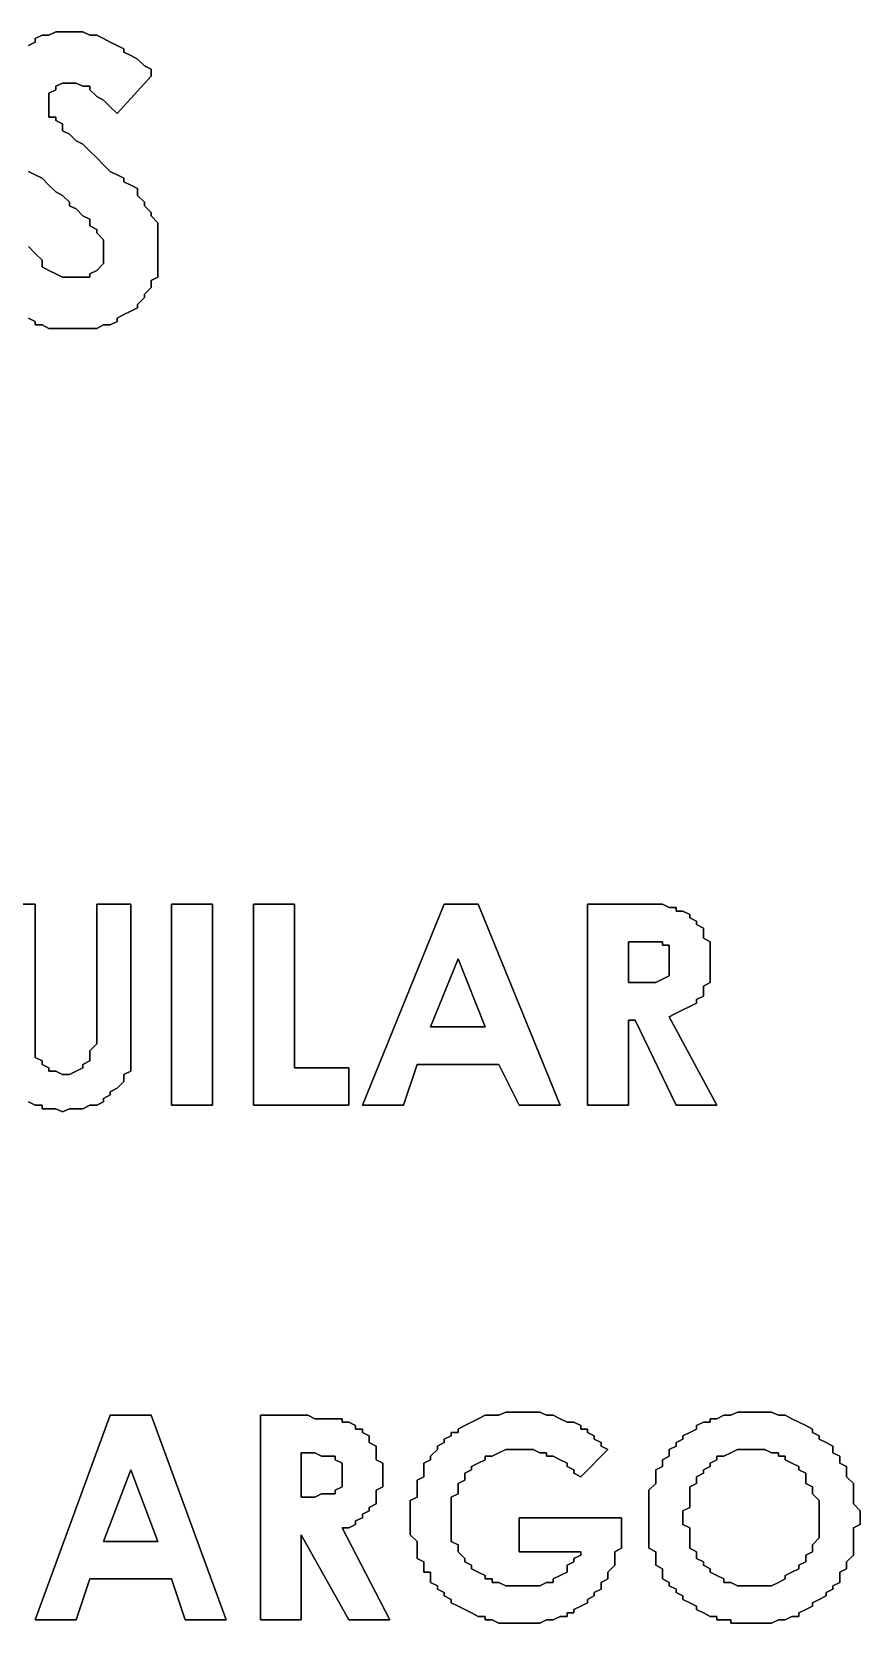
# Model space of a CAD drawing. Header units: metres. Extents: x 2.9 to 42.8, y 1.7 to 28.7.
# Drawn here: x 40.427 to 40.855, y 5.228 to 6.052 of the extents above; entities that cross this region are included whole.
import ezdxf

# ---------------------------------------------------------------- set-up
doc = ezdxf.new("R2010")
doc.units = ezdxf.units.M
doc.layers.add('NEGRO', color=7, linetype='Continuous')

msp = doc.modelspace()

# ---------------------------------------------------------------- linework, layer by layer
at = {"layer": 'NEGRO', "lineweight": -3}
for points in [[(40.4283, 6.0466), (40.4248, 6.0448), (40.4283, 6.0466)], [(40.4319, 6.0501), (40.4283, 6.0484), (40.4319, 6.0501)], [(40.4283, 6.0484), (40.4283, 6.0466), (40.4283, 6.0484)], [(40.4354, 6.0501), (40.4319, 6.0501), (40.4354, 6.0501)], [(40.4389, 6.0519), (40.4354, 6.0501), (40.4389, 6.0519)], [(40.4424, 6.0519), (40.4389, 6.0519), (40.4424, 6.0519)], [(40.446, 6.0519), (40.4424, 6.0519), (40.446, 6.0519)], [(40.4495, 6.0519), (40.446, 6.0519), (40.4495, 6.0519)], [(40.453, 6.0519), (40.4495, 6.0519), (40.453, 6.0519)], [(40.4566, 6.0501), (40.453, 6.0519), (40.4566, 6.0501)], [(40.4601, 6.0501), (40.4566, 6.0501), (40.4601, 6.0501)], [(40.4636, 6.0484), (40.4601, 6.0501), (40.4636, 6.0484)], [(40.4671, 6.0466), (40.4636, 6.0484), (40.4671, 6.0466)], [(40.4707, 6.0448), (40.4671, 6.0466), (40.4707, 6.0448)], [(40.4742, 6.0431), (40.4707, 6.0448), (40.4742, 6.0431)], [(40.4742, 6.0413), (40.4742, 6.0431), (40.4742, 6.0413)], [(40.4777, 6.0396), (40.4742, 6.0413), (40.4777, 6.0396)], [(40.4812, 6.0378), (40.4777, 6.0396), (40.4812, 6.0378)], [(40.4848, 6.0343), (40.4812, 6.0378), (40.4848, 6.0343)], [(40.4883, 6.0325), (40.4848, 6.0343), (40.4883, 6.0325)], [(40.4883, 6.029), (40.4883, 6.0325), (40.4883, 6.029)], [(40.4354, 6.0202), (40.4389, 6.0219), (40.4354, 6.0202)], [(40.4389, 6.0237), (40.4424, 6.0254), (40.4389, 6.0237)], [(40.4389, 6.0219), (40.4389, 6.0237), (40.4389, 6.0219)], [(40.4424, 6.0254), (40.446, 6.0254), (40.4424, 6.0254)], [(40.446, 6.0254), (40.4495, 6.0254), (40.446, 6.0254)], [(40.4495, 6.0254), (40.453, 6.0237), (40.4495, 6.0254)], [(40.453, 6.0237), (40.4566, 6.0237), (40.453, 6.0237)], [(40.4566, 6.0237), (40.4566, 6.0219), (40.4566, 6.0237)], [(40.4566, 6.0219), (40.4601, 6.0184), (40.4566, 6.0219)], [(40.4707, 6.0096), (40.4883, 6.029), (40.4707, 6.0096)], [(40.4354, 6.0166), (40.4354, 6.0202), (40.4354, 6.0166)], [(40.4354, 6.0149), (40.4354, 6.0166), (40.4354, 6.0149)], [(40.4354, 6.0131), (40.4354, 6.0149), (40.4354, 6.0131)], [(40.4354, 6.0096), (40.4354, 6.0131), (40.4354, 6.0096)], [(40.4601, 6.0184), (40.4636, 6.0166), (40.4601, 6.0184)], [(40.4636, 6.0166), (40.4671, 6.0131), (40.4636, 6.0166)], [(40.4671, 6.0131), (40.4707, 6.0096), (40.4671, 6.0131)], [(40.4354, 6.0078), (40.4354, 6.0096), (40.4354, 6.0078)], [(40.4389, 6.0078), (40.4354, 6.0078), (40.4389, 6.0078)], [(40.4389, 6.006), (40.4389, 6.0078), (40.4389, 6.006)], [(40.4424, 6.0043), (40.4389, 6.006), (40.4424, 6.0043)], [(40.4424, 6.0007), (40.4424, 6.0043), (40.4424, 6.0007)], [(40.446, 5.999), (40.4424, 6.0007), (40.446, 5.999)], [(40.4495, 5.9955), (40.446, 5.999), (40.4495, 5.9955)], [(40.453, 5.9937), (40.4495, 5.9955), (40.453, 5.9937)], [(40.4566, 5.9902), (40.453, 5.9937), (40.4566, 5.9902)], [(40.4601, 5.9866), (40.4566, 5.9902), (40.4601, 5.9866)], [(40.4636, 5.9831), (40.4601, 5.9866), (40.4636, 5.9831)], [(40.4671, 5.9796), (40.4636, 5.9831), (40.4671, 5.9796)], [(40.4248, 5.9796), (40.4283, 5.9778), (40.4248, 5.9796)], [(40.4283, 5.9778), (40.4319, 5.9761), (40.4283, 5.9778)], [(40.4319, 5.9761), (40.4354, 5.9725), (40.4319, 5.9761)], [(40.4354, 5.9725), (40.4389, 5.969), (40.4354, 5.9725)], [(40.4707, 5.9778), (40.4671, 5.9796), (40.4707, 5.9778)], [(40.4742, 5.9761), (40.4707, 5.9778), (40.4742, 5.9761)], [(40.4742, 5.9743), (40.4742, 5.9761), (40.4742, 5.9743)], [(40.4777, 5.9725), (40.4742, 5.9743), (40.4777, 5.9725)], [(40.4812, 5.9708), (40.4777, 5.9725), (40.4812, 5.9708)], [(40.4389, 5.969), (40.4424, 5.9672), (40.4389, 5.969)], [(40.4424, 5.9672), (40.446, 5.9637), (40.4424, 5.9672)], [(40.446, 5.9637), (40.446, 5.9619), (40.446, 5.9637)], [(40.4812, 5.9672), (40.4812, 5.9708), (40.4812, 5.9672)], [(40.4848, 5.9637), (40.4812, 5.9672), (40.4848, 5.9637)], [(40.4848, 5.9619), (40.4848, 5.9637), (40.4848, 5.9619)], [(40.446, 5.9619), (40.4495, 5.9602), (40.446, 5.9619)], [(40.4495, 5.9602), (40.453, 5.9567), (40.4495, 5.9602)], [(40.453, 5.9567), (40.4566, 5.9549), (40.453, 5.9567)], [(40.4883, 5.9584), (40.4848, 5.9619), (40.4883, 5.9584)], [(40.4883, 5.9567), (40.4883, 5.9584), (40.4883, 5.9567)], [(40.4918, 5.9531), (40.4883, 5.9567), (40.4918, 5.9531)], [(40.4566, 5.9549), (40.4566, 5.9514), (40.4566, 5.9549)], [(40.4566, 5.9514), (40.4601, 5.9496), (40.4566, 5.9514)], [(40.4601, 5.9496), (40.4601, 5.9478), (40.4601, 5.9496)], [(40.4601, 5.9478), (40.4636, 5.9443), (40.4601, 5.9478)], [(40.4918, 5.9496), (40.4918, 5.9531), (40.4918, 5.9496)], [(40.4918, 5.9461), (40.4918, 5.9496), (40.4918, 5.9461)], [(40.4283, 5.9372), (40.4248, 5.9408), (40.4283, 5.9372)], [(40.4636, 5.9443), (40.4636, 5.9408), (40.4636, 5.9443)], [(40.4636, 5.9408), (40.4636, 5.939), (40.4636, 5.9408)], [(40.4636, 5.939), (40.4636, 5.9372), (40.4636, 5.939)], [(40.4918, 5.9425), (40.4918, 5.9461), (40.4918, 5.9425)], [(40.4918, 5.939), (40.4918, 5.9425), (40.4918, 5.939)], [(40.4918, 5.9355), (40.4918, 5.939), (40.4918, 5.9355)], [(40.4319, 5.9337), (40.4283, 5.9372), (40.4319, 5.9337)], [(40.4319, 5.9302), (40.4319, 5.9337), (40.4319, 5.9302)], [(40.4636, 5.932), (40.4601, 5.9284), (40.4636, 5.932)], [(40.4636, 5.9372), (40.4636, 5.9337), (40.4636, 5.9372)], [(40.4636, 5.9337), (40.4636, 5.932), (40.4636, 5.9337)], [(40.4918, 5.932), (40.4918, 5.9355), (40.4918, 5.932)], [(40.4918, 5.9284), (40.4918, 5.932), (40.4918, 5.9284)], [(40.4354, 5.9284), (40.4319, 5.9302), (40.4354, 5.9284)], [(40.4389, 5.9267), (40.4354, 5.9284), (40.4389, 5.9267)], [(40.4424, 5.9249), (40.4389, 5.9267), (40.4424, 5.9249)], [(40.446, 5.9249), (40.4424, 5.9249), (40.446, 5.9249)], [(40.4495, 5.9249), (40.446, 5.9249), (40.4495, 5.9249)], [(40.453, 5.9249), (40.4495, 5.9249), (40.453, 5.9249)], [(40.4566, 5.9249), (40.453, 5.9249), (40.4566, 5.9249)], [(40.4601, 5.9284), (40.4566, 5.9267), (40.4601, 5.9284)], [(40.4566, 5.9267), (40.4566, 5.9249), (40.4566, 5.9267)], [(40.4883, 5.9231), (40.4918, 5.9249), (40.4883, 5.9231)], [(40.4883, 5.9196), (40.4883, 5.9231), (40.4883, 5.9196)], [(40.4918, 5.9249), (40.4918, 5.9284), (40.4918, 5.9249)], [(40.4812, 5.9108), (40.4848, 5.9143), (40.4812, 5.9108)], [(40.4848, 5.9161), (40.4883, 5.9196), (40.4848, 5.9161)], [(40.4848, 5.9143), (40.4848, 5.9161), (40.4848, 5.9143)], [(40.4742, 5.9055), (40.4777, 5.9073), (40.4742, 5.9055)], [(40.4777, 5.9073), (40.4812, 5.909), (40.4777, 5.9073)], [(40.4812, 5.909), (40.4812, 5.9108), (40.4812, 5.909)], [(40.4248, 5.9037), (40.4283, 5.902), (40.4248, 5.9037)], [(40.4283, 5.902), (40.4283, 5.9002), (40.4283, 5.902)], [(40.4283, 5.9002), (40.4319, 5.9002), (40.4283, 5.9002)], [(40.4319, 5.9002), (40.4354, 5.8984), (40.4319, 5.9002)], [(40.4354, 5.8984), (40.4389, 5.8984), (40.4354, 5.8984)], [(40.4389, 5.8984), (40.4424, 5.8984), (40.4389, 5.8984)], [(40.4424, 5.8984), (40.446, 5.8984), (40.4424, 5.8984)], [(40.446, 5.8984), (40.4495, 5.8984), (40.446, 5.8984)], [(40.4495, 5.8984), (40.453, 5.8984), (40.4495, 5.8984)], [(40.453, 5.8984), (40.4566, 5.8984), (40.453, 5.8984)], [(40.4566, 5.8984), (40.4601, 5.8984), (40.4566, 5.8984)], [(40.4601, 5.8984), (40.4636, 5.9002), (40.4601, 5.8984)], [(40.4636, 5.9002), (40.4671, 5.9002), (40.4636, 5.9002)], [(40.4671, 5.9002), (40.4707, 5.902), (40.4671, 5.9002)], [(40.4707, 5.9037), (40.4742, 5.9055), (40.4707, 5.9037)], [(40.4707, 5.902), (40.4707, 5.9037), (40.4707, 5.902)], [(40.4283, 5.6003), (40.4072, 5.6003), (40.4283, 5.6003)], [(40.4283, 5.5333), (40.4283, 5.6003), (40.4283, 5.5333)], [(40.4777, 5.6003), (40.4601, 5.6003), (40.4777, 5.6003)], [(40.4601, 5.6003), (40.4601, 5.5351), (40.4601, 5.6003)], [(40.4777, 5.5386), (40.4777, 5.6003), (40.4777, 5.5386)], [(40.4989, 5.6003), (40.4989, 5.4963), (40.4989, 5.6003)], [(40.5201, 5.6003), (40.4989, 5.6003), (40.5201, 5.6003)], [(40.5201, 5.4963), (40.5201, 5.6003), (40.5201, 5.4963)], [(40.5412, 5.6003), (40.5412, 5.4963), (40.5412, 5.6003)], [(40.5624, 5.6003), (40.5412, 5.6003), (40.5624, 5.6003)], [(40.5624, 5.5157), (40.5624, 5.6003), (40.5624, 5.5157)], [(40.64, 5.6003), (40.5977, 5.4963), (40.64, 5.6003)], [(40.6576, 5.6003), (40.64, 5.6003), (40.6576, 5.6003)], [(40.7, 5.4963), (40.6576, 5.6003), (40.7, 5.4963)], [(40.7141, 5.6003), (40.7141, 5.4963), (40.7141, 5.6003)], [(40.7353, 5.6003), (40.7141, 5.6003), (40.7353, 5.6003)], [(40.7388, 5.6003), (40.7353, 5.6003), (40.7388, 5.6003)], [(40.7423, 5.6003), (40.7388, 5.6003), (40.7423, 5.6003)], [(40.7458, 5.6003), (40.7423, 5.6003), (40.7458, 5.6003)], [(40.7494, 5.6003), (40.7458, 5.6003), (40.7494, 5.6003)], [(40.7529, 5.6003), (40.7494, 5.6003), (40.7529, 5.6003)], [(40.7564, 5.5986), (40.7529, 5.6003), (40.7564, 5.5986)], [(40.7599, 5.5986), (40.7564, 5.5986), (40.7599, 5.5986)], [(40.7599, 5.5968), (40.7599, 5.5986), (40.7599, 5.5968)], [(40.7635, 5.5968), (40.7599, 5.5968), (40.7635, 5.5968)], [(40.767, 5.5951), (40.7635, 5.5968), (40.767, 5.5951)], [(40.767, 5.5933), (40.767, 5.5951), (40.767, 5.5933)], [(40.7705, 5.5915), (40.767, 5.5933), (40.7705, 5.5915)], [(40.7705, 5.5898), (40.7705, 5.5915), (40.7705, 5.5898)], [(40.7741, 5.588), (40.7705, 5.5898), (40.7741, 5.588)], [(40.7741, 5.5845), (40.7741, 5.588), (40.7741, 5.5845)], [(40.7353, 5.5598), (40.7353, 5.5809), (40.7353, 5.5598)], [(40.7353, 5.5809), (40.7423, 5.5809), (40.7353, 5.5809)], [(40.7423, 5.5809), (40.7458, 5.5809), (40.7423, 5.5809)], [(40.7458, 5.5809), (40.7494, 5.5809), (40.7458, 5.5809)], [(40.7494, 5.5809), (40.7529, 5.5809), (40.7494, 5.5809)], [(40.7529, 5.5809), (40.7529, 5.5792), (40.7529, 5.5809)], [(40.7529, 5.5792), (40.7564, 5.5792), (40.7529, 5.5792)], [(40.7564, 5.5792), (40.7564, 5.5774), (40.7564, 5.5792)], [(40.7564, 5.5774), (40.7564, 5.5757), (40.7564, 5.5774)], [(40.7741, 5.5827), (40.7741, 5.5845), (40.7741, 5.5827)], [(40.7776, 5.5809), (40.7741, 5.5827), (40.7776, 5.5809)], [(40.7776, 5.5792), (40.7776, 5.5809), (40.7776, 5.5792)], [(40.7776, 5.5757), (40.7776, 5.5792), (40.7776, 5.5757)], [(40.6329, 5.5368), (40.6471, 5.5721), (40.6329, 5.5368)], [(40.6471, 5.5721), (40.6612, 5.5368), (40.6471, 5.5721)], [(40.7564, 5.5757), (40.7564, 5.5739), (40.7564, 5.5757)], [(40.7564, 5.5739), (40.7564, 5.5704), (40.7564, 5.5739)], [(40.7564, 5.5704), (40.7564, 5.5686), (40.7564, 5.5704)], [(40.7564, 5.5686), (40.7564, 5.5651), (40.7564, 5.5686)], [(40.7776, 5.5739), (40.7776, 5.5757), (40.7776, 5.5739)], [(40.7776, 5.5704), (40.7776, 5.5739), (40.7776, 5.5704)], [(40.7776, 5.5668), (40.7776, 5.5704), (40.7776, 5.5668)], [(40.7529, 5.5615), (40.7494, 5.5598), (40.7529, 5.5615)], [(40.7564, 5.5633), (40.7529, 5.5615), (40.7564, 5.5633)], [(40.7564, 5.5651), (40.7564, 5.5633), (40.7564, 5.5651)], [(40.7776, 5.5651), (40.7776, 5.5668), (40.7776, 5.5651)], [(40.7776, 5.5633), (40.7776, 5.5651), (40.7776, 5.5633)], [(40.7776, 5.5598), (40.7776, 5.5633), (40.7776, 5.5598)], [(40.7423, 5.5598), (40.7353, 5.5598), (40.7423, 5.5598)], [(40.7458, 5.5598), (40.7423, 5.5598), (40.7458, 5.5598)], [(40.7494, 5.5598), (40.7458, 5.5598), (40.7494, 5.5598)], [(40.7705, 5.551), (40.7741, 5.5527), (40.7705, 5.551)], [(40.7741, 5.558), (40.7776, 5.5598), (40.7741, 5.558)], [(40.7741, 5.5562), (40.7741, 5.558), (40.7741, 5.5562)], [(40.7741, 5.5545), (40.7741, 5.5562), (40.7741, 5.5545)], [(40.7741, 5.5527), (40.7741, 5.5545), (40.7741, 5.5527)], [(40.7564, 5.5421), (40.7599, 5.5439), (40.7564, 5.5421)], [(40.7599, 5.5439), (40.7635, 5.5457), (40.7599, 5.5439)], [(40.7635, 5.5457), (40.767, 5.5474), (40.7635, 5.5457)], [(40.767, 5.5474), (40.7705, 5.5492), (40.767, 5.5474)], [(40.7705, 5.5492), (40.7705, 5.551), (40.7705, 5.5492)], [(40.4777, 5.5351), (40.4777, 5.5386), (40.4777, 5.5351)], [(40.6612, 5.5368), (40.6329, 5.5368), (40.6612, 5.5368)], [(40.7353, 5.4963), (40.7353, 5.5404), (40.7353, 5.4963)], [(40.7353, 5.5404), (40.7388, 5.5404), (40.7353, 5.5404)], [(40.7388, 5.5404), (40.7599, 5.4963), (40.7388, 5.5404)], [(40.7811, 5.4963), (40.7564, 5.5421), (40.7811, 5.4963)], [(40.4283, 5.5298), (40.4283, 5.5333), (40.4283, 5.5298)], [(40.4283, 5.5263), (40.4283, 5.5298), (40.4283, 5.5263)], [(40.4601, 5.528), (40.4566, 5.5245), (40.4601, 5.528)], [(40.4601, 5.5351), (40.4601, 5.5333), (40.4601, 5.5351)], [(40.4601, 5.5333), (40.4601, 5.5298), (40.4601, 5.5333)], [(40.4601, 5.5298), (40.4601, 5.528), (40.4601, 5.5298)], [(40.4777, 5.5316), (40.4777, 5.5351), (40.4777, 5.5316)], [(40.4777, 5.528), (40.4777, 5.5316), (40.4777, 5.528)], [(40.4777, 5.5263), (40.4777, 5.528), (40.4777, 5.5263)], [(40.4283, 5.5245), (40.4283, 5.5263), (40.4283, 5.5245)], [(40.4283, 5.5227), (40.4283, 5.5245), (40.4283, 5.5227)], [(40.4283, 5.521), (40.4283, 5.5227), (40.4283, 5.521)], [(40.4319, 5.5192), (40.4283, 5.521), (40.4319, 5.5192)], [(40.4319, 5.5174), (40.4319, 5.5192), (40.4319, 5.5174)], [(40.4566, 5.5192), (40.453, 5.5174), (40.4566, 5.5192)], [(40.4566, 5.5245), (40.4566, 5.5227), (40.4566, 5.5245)], [(40.4566, 5.5227), (40.4566, 5.521), (40.4566, 5.5227)], [(40.4566, 5.521), (40.4566, 5.5192), (40.4566, 5.521)], [(40.4777, 5.5227), (40.4777, 5.5263), (40.4777, 5.5227)], [(40.4777, 5.521), (40.4777, 5.5227), (40.4777, 5.521)], [(40.4777, 5.5192), (40.4777, 5.521), (40.4777, 5.5192)], [(40.4777, 5.5174), (40.4777, 5.5192), (40.4777, 5.5174)], [(40.4354, 5.5157), (40.4319, 5.5174), (40.4354, 5.5157)], [(40.4354, 5.5139), (40.4354, 5.5157), (40.4354, 5.5139)], [(40.4389, 5.5139), (40.4354, 5.5139), (40.4389, 5.5139)], [(40.4424, 5.5122), (40.4389, 5.5139), (40.4424, 5.5122)], [(40.446, 5.5122), (40.4424, 5.5122), (40.446, 5.5122)], [(40.4495, 5.5139), (40.446, 5.5122), (40.4495, 5.5139)], [(40.453, 5.5157), (40.4495, 5.5139), (40.453, 5.5157)], [(40.453, 5.5174), (40.453, 5.5157), (40.453, 5.5174)], [(40.4742, 5.5122), (40.4777, 5.5139), (40.4742, 5.5122)], [(40.4742, 5.5104), (40.4742, 5.5122), (40.4742, 5.5104)], [(40.4777, 5.5157), (40.4777, 5.5174), (40.4777, 5.5157)], [(40.4777, 5.5139), (40.4777, 5.5157), (40.4777, 5.5139)], [(40.5906, 5.5157), (40.5624, 5.5157), (40.5906, 5.5157)], [(40.5906, 5.4963), (40.5906, 5.5157), (40.5906, 5.4963)], [(40.6188, 5.4963), (40.6259, 5.5174), (40.6188, 5.4963)], [(40.6259, 5.5174), (40.6682, 5.5174), (40.6259, 5.5174)], [(40.6682, 5.5174), (40.6788, 5.4963), (40.6682, 5.5174)], [(40.4671, 5.5033), (40.4707, 5.5051), (40.4671, 5.5033)], [(40.4671, 5.5016), (40.4671, 5.5033), (40.4671, 5.5016)], [(40.4707, 5.5051), (40.4742, 5.5086), (40.4707, 5.5051)], [(40.4742, 5.5086), (40.4742, 5.5104), (40.4742, 5.5086)], [(40.4248, 5.498), (40.4283, 5.4963), (40.4248, 5.498)], [(40.4283, 5.4963), (40.4319, 5.4963), (40.4283, 5.4963)], [(40.4319, 5.4963), (40.4319, 5.4945), (40.4319, 5.4963)], [(40.4319, 5.4945), (40.4354, 5.4945), (40.4319, 5.4945)], [(40.4354, 5.4945), (40.4389, 5.4945), (40.4354, 5.4945)], [(40.4389, 5.4945), (40.4424, 5.4928), (40.4389, 5.4945)], [(40.4424, 5.4928), (40.446, 5.4945), (40.4424, 5.4928)], [(40.446, 5.4945), (40.4495, 5.4945), (40.446, 5.4945)], [(40.4495, 5.4945), (40.453, 5.4945), (40.4495, 5.4945)], [(40.453, 5.4945), (40.4566, 5.4963), (40.453, 5.4945)], [(40.4566, 5.4963), (40.4601, 5.4963), (40.4566, 5.4963)], [(40.4601, 5.4963), (40.4636, 5.498), (40.4601, 5.4963)], [(40.4636, 5.4998), (40.4671, 5.5016), (40.4636, 5.4998)], [(40.4636, 5.498), (40.4636, 5.4998), (40.4636, 5.498)], [(40.4989, 5.4963), (40.5201, 5.4963), (40.4989, 5.4963)], [(40.5412, 5.4963), (40.5906, 5.4963), (40.5412, 5.4963)], [(40.5977, 5.4963), (40.6188, 5.4963), (40.5977, 5.4963)], [(40.6788, 5.4963), (40.7, 5.4963), (40.6788, 5.4963)], [(40.7141, 5.4963), (40.7353, 5.4963), (40.7141, 5.4963)], [(40.7599, 5.4963), (40.7811, 5.4963), (40.7599, 5.4963)], [(40.4671, 5.3358), (40.4283, 5.2299), (40.4671, 5.3358)], [(40.4883, 5.3358), (40.4671, 5.3358), (40.4883, 5.3358)], [(40.5271, 5.2299), (40.4883, 5.3358), (40.5271, 5.2299)], [(40.5448, 5.3358), (40.5448, 5.2299), (40.5448, 5.3358)], [(40.5659, 5.3358), (40.5448, 5.3358), (40.5659, 5.3358)], [(40.5694, 5.3358), (40.5659, 5.3358), (40.5694, 5.3358)], [(40.573, 5.334), (40.5694, 5.3358), (40.573, 5.334)], [(40.5765, 5.334), (40.573, 5.334), (40.5765, 5.334)], [(40.58, 5.334), (40.5765, 5.334), (40.58, 5.334)], [(40.5836, 5.334), (40.58, 5.334), (40.5836, 5.334)], [(40.5871, 5.334), (40.5836, 5.334), (40.5871, 5.334)], [(40.5871, 5.3322), (40.5871, 5.334), (40.5871, 5.3322)], [(40.5906, 5.3322), (40.5871, 5.3322), (40.5906, 5.3322)], [(40.5941, 5.3305), (40.5906, 5.3322), (40.5941, 5.3305)], [(40.5941, 5.3287), (40.5941, 5.3305), (40.5941, 5.3287)], [(40.6506, 5.3305), (40.6471, 5.3287), (40.6506, 5.3305)], [(40.6541, 5.3322), (40.6506, 5.3305), (40.6541, 5.3322)], [(40.6576, 5.334), (40.6541, 5.3322), (40.6576, 5.334)], [(40.6612, 5.3358), (40.6576, 5.334), (40.6612, 5.3358)], [(40.6647, 5.3358), (40.6612, 5.3358), (40.6647, 5.3358)], [(40.6682, 5.3358), (40.6647, 5.3358), (40.6682, 5.3358)], [(40.6718, 5.3375), (40.6682, 5.3358), (40.6718, 5.3375)], [(40.6753, 5.3375), (40.6718, 5.3375), (40.6753, 5.3375)], [(40.6788, 5.3375), (40.6753, 5.3375), (40.6788, 5.3375)], [(40.6823, 5.3375), (40.6788, 5.3375), (40.6823, 5.3375)], [(40.6859, 5.3375), (40.6823, 5.3375), (40.6859, 5.3375)], [(40.6894, 5.3375), (40.6859, 5.3375), (40.6894, 5.3375)], [(40.6929, 5.3358), (40.6894, 5.3375), (40.6929, 5.3358)], [(40.6964, 5.3358), (40.6929, 5.3358), (40.6964, 5.3358)], [(40.7, 5.334), (40.6964, 5.3358), (40.7, 5.334)], [(40.7035, 5.3322), (40.7, 5.334), (40.7035, 5.3322)], [(40.707, 5.3322), (40.7035, 5.3322), (40.707, 5.3322)], [(40.7106, 5.3305), (40.707, 5.3322), (40.7106, 5.3305)], [(40.7106, 5.3287), (40.7106, 5.3305), (40.7106, 5.3287)], [(40.7741, 5.3322), (40.7705, 5.3305), (40.7741, 5.3322)], [(40.7705, 5.3305), (40.7705, 5.3287), (40.7705, 5.3305)], [(40.7776, 5.3322), (40.7741, 5.3322), (40.7776, 5.3322)], [(40.7811, 5.334), (40.7776, 5.334), (40.7811, 5.334)], [(40.7776, 5.334), (40.7776, 5.3322), (40.7776, 5.334)], [(40.7846, 5.3358), (40.7811, 5.334), (40.7846, 5.3358)], [(40.7882, 5.3358), (40.7846, 5.3358), (40.7882, 5.3358)], [(40.7917, 5.3375), (40.7882, 5.3358), (40.7917, 5.3375)], [(40.7952, 5.3375), (40.7917, 5.3375), (40.7952, 5.3375)], [(40.7987, 5.3375), (40.7952, 5.3375), (40.7987, 5.3375)], [(40.8023, 5.3375), (40.7987, 5.3375), (40.8023, 5.3375)], [(40.8058, 5.3375), (40.8023, 5.3375), (40.8058, 5.3375)], [(40.8093, 5.3375), (40.8058, 5.3375), (40.8093, 5.3375)], [(40.8129, 5.3358), (40.8093, 5.3375), (40.8129, 5.3358)], [(40.8164, 5.3358), (40.8129, 5.3358), (40.8164, 5.3358)], [(40.8199, 5.334), (40.8164, 5.3358), (40.8199, 5.334)], [(40.8234, 5.3322), (40.8199, 5.334), (40.8234, 5.3322)], [(40.827, 5.3305), (40.8234, 5.3322), (40.827, 5.3305)], [(40.8305, 5.3287), (40.827, 5.3305), (40.8305, 5.3287)], [(40.5977, 5.3287), (40.5941, 5.3287), (40.5977, 5.3287)], [(40.5977, 5.3269), (40.5977, 5.3287), (40.5977, 5.3269)], [(40.6012, 5.3252), (40.5977, 5.3269), (40.6012, 5.3252)], [(40.6012, 5.3217), (40.6012, 5.3252), (40.6012, 5.3217)], [(40.6047, 5.3199), (40.6012, 5.3217), (40.6047, 5.3199)], [(40.64, 5.3217), (40.6365, 5.3199), (40.64, 5.3217)], [(40.6435, 5.3252), (40.64, 5.3234), (40.6435, 5.3252)], [(40.64, 5.3234), (40.64, 5.3217), (40.64, 5.3234)], [(40.6471, 5.3269), (40.6435, 5.3269), (40.6471, 5.3269)], [(40.6435, 5.3269), (40.6435, 5.3252), (40.6435, 5.3269)], [(40.6471, 5.3287), (40.6471, 5.3269), (40.6471, 5.3287)], [(40.7141, 5.3287), (40.7106, 5.3287), (40.7141, 5.3287)], [(40.7141, 5.3269), (40.7141, 5.3287), (40.7141, 5.3269)], [(40.7176, 5.3252), (40.7141, 5.3269), (40.7176, 5.3252)], [(40.7176, 5.3234), (40.7176, 5.3252), (40.7176, 5.3234)], [(40.7211, 5.3217), (40.7176, 5.3234), (40.7211, 5.3217)], [(40.7211, 5.3199), (40.7211, 5.3217), (40.7211, 5.3199)], [(40.7635, 5.3234), (40.7599, 5.3217), (40.7635, 5.3234)], [(40.7599, 5.3217), (40.7599, 5.3199), (40.7599, 5.3217)], [(40.767, 5.3269), (40.7635, 5.3252), (40.767, 5.3269)], [(40.7635, 5.3252), (40.7635, 5.3234), (40.7635, 5.3252)], [(40.7705, 5.3287), (40.767, 5.3269), (40.7705, 5.3287)], [(40.8305, 5.3269), (40.8305, 5.3287), (40.8305, 5.3269)], [(40.834, 5.3252), (40.8305, 5.3269), (40.834, 5.3252)], [(40.834, 5.3234), (40.834, 5.3252), (40.834, 5.3234)], [(40.8376, 5.3217), (40.834, 5.3234), (40.8376, 5.3217)], [(40.8411, 5.3199), (40.8376, 5.3217), (40.8411, 5.3199)], [(40.5659, 5.2934), (40.5659, 5.3164), (40.5659, 5.2934)], [(40.5659, 5.3164), (40.5694, 5.3164), (40.5659, 5.3164)], [(40.5694, 5.3164), (40.573, 5.3164), (40.5694, 5.3164)], [(40.573, 5.3164), (40.5765, 5.3146), (40.573, 5.3164)], [(40.5765, 5.3146), (40.58, 5.3146), (40.5765, 5.3146)], [(40.58, 5.3146), (40.5836, 5.3146), (40.58, 5.3146)], [(40.5836, 5.3146), (40.5836, 5.3128), (40.5836, 5.3146)], [(40.6047, 5.3181), (40.6047, 5.3199), (40.6047, 5.3181)], [(40.6047, 5.3146), (40.6047, 5.3181), (40.6047, 5.3146)], [(40.6047, 5.3128), (40.6047, 5.3146), (40.6047, 5.3128)], [(40.6365, 5.3181), (40.6329, 5.3146), (40.6365, 5.3181)], [(40.6329, 5.3146), (40.6329, 5.3128), (40.6329, 5.3146)], [(40.6365, 5.3199), (40.6365, 5.3181), (40.6365, 5.3199)], [(40.6612, 5.3128), (40.6612, 5.3146), (40.6612, 5.3128)], [(40.6612, 5.3146), (40.6647, 5.3146), (40.6612, 5.3146)], [(40.6647, 5.3146), (40.6682, 5.3164), (40.6647, 5.3146)], [(40.6682, 5.3164), (40.6718, 5.3181), (40.6682, 5.3164)], [(40.6718, 5.3181), (40.6753, 5.3181), (40.6718, 5.3181)], [(40.6753, 5.3181), (40.6788, 5.3181), (40.6753, 5.3181)], [(40.6788, 5.3181), (40.6823, 5.3181), (40.6788, 5.3181)], [(40.6823, 5.3181), (40.6859, 5.3181), (40.6823, 5.3181)], [(40.6859, 5.3181), (40.6894, 5.3164), (40.6859, 5.3181)], [(40.6894, 5.3164), (40.6929, 5.3164), (40.6894, 5.3164)], [(40.6929, 5.3164), (40.6929, 5.3146), (40.6929, 5.3164)], [(40.6929, 5.3146), (40.6964, 5.3146), (40.6929, 5.3146)], [(40.6964, 5.3146), (40.7, 5.3128), (40.6964, 5.3146)], [(40.7106, 5.304), (40.7247, 5.3181), (40.7106, 5.304)], [(40.7247, 5.3181), (40.7211, 5.3199), (40.7247, 5.3181)], [(40.7564, 5.3146), (40.7529, 5.3128), (40.7564, 5.3146)], [(40.7599, 5.3199), (40.7564, 5.3181), (40.7599, 5.3199)], [(40.7564, 5.3181), (40.7564, 5.3164), (40.7564, 5.3181)], [(40.7564, 5.3164), (40.7564, 5.3146), (40.7564, 5.3164)], [(40.7811, 5.3128), (40.7811, 5.3146), (40.7811, 5.3128)], [(40.7811, 5.3146), (40.7846, 5.3146), (40.7811, 5.3146)], [(40.7846, 5.3146), (40.7882, 5.3164), (40.7846, 5.3146)], [(40.7882, 5.3164), (40.7917, 5.3181), (40.7882, 5.3164)], [(40.7917, 5.3181), (40.7952, 5.3181), (40.7917, 5.3181)], [(40.7952, 5.3181), (40.7987, 5.3181), (40.7952, 5.3181)], [(40.7987, 5.3181), (40.8023, 5.3181), (40.7987, 5.3181)], [(40.8023, 5.3181), (40.8058, 5.3181), (40.8023, 5.3181)], [(40.8058, 5.3181), (40.8093, 5.3164), (40.8058, 5.3181)], [(40.8093, 5.3164), (40.8129, 5.3164), (40.8093, 5.3164)], [(40.8129, 5.3164), (40.8129, 5.3146), (40.8129, 5.3164)], [(40.8129, 5.3146), (40.8164, 5.3146), (40.8129, 5.3146)], [(40.8164, 5.3146), (40.8164, 5.3128), (40.8164, 5.3146)], [(40.8411, 5.3181), (40.8411, 5.3199), (40.8411, 5.3181)], [(40.8411, 5.3164), (40.8411, 5.3181), (40.8411, 5.3164)], [(40.8446, 5.3146), (40.8411, 5.3164), (40.8446, 5.3146)], [(40.8446, 5.3111), (40.8446, 5.3146), (40.8446, 5.3111)], [(40.4636, 5.2705), (40.4777, 5.3075), (40.4636, 5.2705)], [(40.4777, 5.3075), (40.4918, 5.2705), (40.4777, 5.3075)], [(40.5836, 5.3128), (40.5871, 5.3111), (40.5836, 5.3128)], [(40.5871, 5.3111), (40.5871, 5.3093), (40.5871, 5.3111)], [(40.5871, 5.3093), (40.5871, 5.3075), (40.5871, 5.3093)], [(40.5871, 5.3075), (40.5871, 5.304), (40.5871, 5.3075)], [(40.6082, 5.3111), (40.6047, 5.3128), (40.6082, 5.3111)], [(40.6082, 5.3075), (40.6082, 5.3111), (40.6082, 5.3075)], [(40.6082, 5.3058), (40.6082, 5.3075), (40.6082, 5.3058)], [(40.6082, 5.304), (40.6082, 5.3058), (40.6082, 5.304)], [(40.6329, 5.3128), (40.6294, 5.3111), (40.6329, 5.3128)], [(40.6294, 5.3111), (40.6294, 5.3093), (40.6294, 5.3111)], [(40.6294, 5.3093), (40.6294, 5.3075), (40.6294, 5.3093)], [(40.6294, 5.3075), (40.6294, 5.304), (40.6294, 5.3075)], [(40.6506, 5.3058), (40.6541, 5.3075), (40.6506, 5.3058)], [(40.6506, 5.304), (40.6506, 5.3058), (40.6506, 5.304)], [(40.6541, 5.3093), (40.6576, 5.3111), (40.6541, 5.3093)], [(40.6541, 5.3075), (40.6541, 5.3093), (40.6541, 5.3075)], [(40.6576, 5.3111), (40.6612, 5.3128), (40.6576, 5.3111)], [(40.7, 5.3128), (40.7035, 5.3111), (40.7, 5.3128)], [(40.7035, 5.3111), (40.7035, 5.3093), (40.7035, 5.3111)], [(40.7035, 5.3093), (40.707, 5.3075), (40.7035, 5.3093)], [(40.707, 5.3075), (40.707, 5.3058), (40.707, 5.3075)], [(40.707, 5.3058), (40.7106, 5.304), (40.707, 5.3058)], [(40.7529, 5.3093), (40.7494, 5.3075), (40.7529, 5.3093)], [(40.7494, 5.3075), (40.7494, 5.304), (40.7494, 5.3075)], [(40.7529, 5.3128), (40.7529, 5.3111), (40.7529, 5.3128)], [(40.7529, 5.3111), (40.7529, 5.3093), (40.7529, 5.3111)], [(40.7705, 5.304), (40.7741, 5.3058), (40.7705, 5.304)], [(40.7741, 5.3075), (40.7776, 5.3093), (40.7741, 5.3075)], [(40.7741, 5.3058), (40.7741, 5.3075), (40.7741, 5.3058)], [(40.7776, 5.3111), (40.7811, 5.3128), (40.7776, 5.3111)], [(40.7776, 5.3093), (40.7776, 5.3111), (40.7776, 5.3093)], [(40.8164, 5.3128), (40.8199, 5.3111), (40.8164, 5.3128)], [(40.8199, 5.3111), (40.8234, 5.3093), (40.8199, 5.3111)], [(40.8234, 5.3093), (40.8234, 5.3075), (40.8234, 5.3093)], [(40.8234, 5.3075), (40.827, 5.3058), (40.8234, 5.3075)], [(40.827, 5.3058), (40.827, 5.304), (40.827, 5.3058)], [(40.8481, 5.3093), (40.8446, 5.3111), (40.8481, 5.3093)], [(40.8481, 5.3075), (40.8481, 5.3093), (40.8481, 5.3075)], [(40.8481, 5.3058), (40.8481, 5.3075), (40.8481, 5.3058)], [(40.8481, 5.304), (40.8481, 5.3058), (40.8481, 5.304)], [(40.5871, 5.2987), (40.5836, 5.297), (40.5871, 5.2987)], [(40.5836, 5.297), (40.5836, 5.2952), (40.5836, 5.297)], [(40.5871, 5.304), (40.5871, 5.3022), (40.5871, 5.304)], [(40.5871, 5.3022), (40.5871, 5.3005), (40.5871, 5.3022)], [(40.5871, 5.3005), (40.5871, 5.2987), (40.5871, 5.3005)], [(40.6047, 5.297), (40.6082, 5.2987), (40.6047, 5.297)], [(40.6047, 5.2952), (40.6047, 5.297), (40.6047, 5.2952)], [(40.6082, 5.3022), (40.6082, 5.304), (40.6082, 5.3022)], [(40.6082, 5.2987), (40.6082, 5.3022), (40.6082, 5.2987)], [(40.6294, 5.304), (40.6259, 5.3022), (40.6294, 5.304)], [(40.6259, 5.3022), (40.6259, 5.3005), (40.6259, 5.3022)], [(40.6259, 5.3005), (40.6259, 5.2987), (40.6259, 5.3005)], [(40.6259, 5.2987), (40.6259, 5.2952), (40.6259, 5.2987)], [(40.6471, 5.3005), (40.6506, 5.3022), (40.6471, 5.3005)], [(40.6471, 5.2987), (40.6471, 5.3005), (40.6471, 5.2987)], [(40.6471, 5.2952), (40.6471, 5.2987), (40.6471, 5.2952)], [(40.6506, 5.3022), (40.6506, 5.304), (40.6506, 5.3022)], [(40.7494, 5.3005), (40.7458, 5.297), (40.7494, 5.3005)], [(40.7458, 5.297), (40.7458, 5.2952), (40.7458, 5.297)], [(40.7494, 5.304), (40.7494, 5.3022), (40.7494, 5.304)], [(40.7494, 5.3022), (40.7494, 5.3005), (40.7494, 5.3022)], [(40.767, 5.2987), (40.7705, 5.3005), (40.767, 5.2987)], [(40.767, 5.2952), (40.767, 5.2987), (40.767, 5.2952)], [(40.7705, 5.3022), (40.7705, 5.304), (40.7705, 5.3022)], [(40.7705, 5.3005), (40.7705, 5.3022), (40.7705, 5.3005)], [(40.827, 5.304), (40.827, 5.3005), (40.827, 5.304)], [(40.827, 5.3005), (40.8305, 5.2987), (40.827, 5.3005)], [(40.8305, 5.2987), (40.8305, 5.297), (40.8305, 5.2987)], [(40.8305, 5.297), (40.8305, 5.2952), (40.8305, 5.297)], [(40.8517, 5.3005), (40.8481, 5.304), (40.8517, 5.3005)], [(40.8517, 5.2987), (40.8517, 5.3005), (40.8517, 5.2987)], [(40.8517, 5.297), (40.8517, 5.2987), (40.8517, 5.297)], [(40.8517, 5.2934), (40.8517, 5.297), (40.8517, 5.2934)], [(40.5694, 5.2934), (40.5659, 5.2934), (40.5694, 5.2934)], [(40.573, 5.2934), (40.5694, 5.2934), (40.573, 5.2934)], [(40.5765, 5.2952), (40.573, 5.2934), (40.5765, 5.2952)], [(40.58, 5.2952), (40.5765, 5.2952), (40.58, 5.2952)], [(40.5836, 5.2952), (40.58, 5.2952), (40.5836, 5.2952)], [(40.6012, 5.2881), (40.6047, 5.2899), (40.6012, 5.2881)], [(40.6047, 5.2917), (40.6047, 5.2952), (40.6047, 5.2917)], [(40.6047, 5.2899), (40.6047, 5.2917), (40.6047, 5.2899)], [(40.6259, 5.2934), (40.6224, 5.2917), (40.6259, 5.2934)], [(40.6224, 5.2917), (40.6224, 5.2881), (40.6224, 5.2917)], [(40.6259, 5.2952), (40.6259, 5.2934), (40.6259, 5.2952)], [(40.6435, 5.2934), (40.6471, 5.2952), (40.6435, 5.2934)], [(40.6435, 5.2917), (40.6435, 5.2934), (40.6435, 5.2917)], [(40.6435, 5.2881), (40.6435, 5.2917), (40.6435, 5.2881)], [(40.7458, 5.2952), (40.7458, 5.2934), (40.7458, 5.2952)], [(40.7458, 5.2934), (40.7458, 5.2899), (40.7458, 5.2934)], [(40.7458, 5.2899), (40.7458, 5.2881), (40.7458, 5.2899)], [(40.767, 5.2934), (40.767, 5.2952), (40.767, 5.2934)], [(40.767, 5.2917), (40.767, 5.2934), (40.767, 5.2917)], [(40.767, 5.2881), (40.767, 5.2917), (40.767, 5.2881)], [(40.8305, 5.2952), (40.834, 5.2917), (40.8305, 5.2952)], [(40.834, 5.2917), (40.834, 5.2899), (40.834, 5.2917)], [(40.834, 5.2899), (40.834, 5.2881), (40.834, 5.2899)], [(40.8517, 5.2917), (40.8517, 5.2934), (40.8517, 5.2917)], [(40.8517, 5.2899), (40.8517, 5.2917), (40.8517, 5.2899)], [(40.8552, 5.2864), (40.8517, 5.2899), (40.8552, 5.2864)], [(40.5941, 5.2811), (40.5977, 5.2828), (40.5941, 5.2811)], [(40.5941, 5.2793), (40.5941, 5.2811), (40.5941, 5.2793)], [(40.5977, 5.2846), (40.6012, 5.2864), (40.5977, 5.2846)], [(40.5977, 5.2828), (40.5977, 5.2846), (40.5977, 5.2828)], [(40.6012, 5.2864), (40.6012, 5.2881), (40.6012, 5.2864)], [(40.6224, 5.2881), (40.6224, 5.2864), (40.6224, 5.2881)], [(40.6224, 5.2864), (40.6224, 5.2828), (40.6224, 5.2864)], [(40.6224, 5.2828), (40.6224, 5.2811), (40.6224, 5.2828)], [(40.6224, 5.2811), (40.6224, 5.2793), (40.6224, 5.2811)], [(40.6435, 5.2864), (40.6435, 5.2881), (40.6435, 5.2864)], [(40.6435, 5.2828), (40.6435, 5.2864), (40.6435, 5.2828)], [(40.6435, 5.2811), (40.6435, 5.2828), (40.6435, 5.2811)], [(40.6435, 5.2776), (40.6435, 5.2811), (40.6435, 5.2776)], [(40.7317, 5.2828), (40.6788, 5.2828), (40.7317, 5.2828)], [(40.6788, 5.2828), (40.6788, 5.2652), (40.6788, 5.2828)], [(40.7317, 5.2793), (40.7317, 5.2828), (40.7317, 5.2793)], [(40.7458, 5.2881), (40.7458, 5.2846), (40.7458, 5.2881)], [(40.7458, 5.2846), (40.7458, 5.2828), (40.7458, 5.2846)], [(40.7458, 5.2828), (40.7458, 5.2811), (40.7458, 5.2828)], [(40.7458, 5.2811), (40.7458, 5.2793), (40.7458, 5.2811)], [(40.7635, 5.2864), (40.767, 5.2881), (40.7635, 5.2864)], [(40.7635, 5.2828), (40.7635, 5.2864), (40.7635, 5.2828)], [(40.7635, 5.2793), (40.7635, 5.2828), (40.7635, 5.2793)], [(40.834, 5.2881), (40.834, 5.2846), (40.834, 5.2881)], [(40.834, 5.2846), (40.834, 5.2828), (40.834, 5.2846)], [(40.834, 5.2828), (40.834, 5.2811), (40.834, 5.2828)], [(40.834, 5.2811), (40.834, 5.2793), (40.834, 5.2811)], [(40.8552, 5.2846), (40.8552, 5.2864), (40.8552, 5.2846)], [(40.8552, 5.2828), (40.8552, 5.2846), (40.8552, 5.2828)], [(40.8552, 5.2793), (40.8552, 5.2828), (40.8552, 5.2793)], [(40.5659, 5.2299), (40.5659, 5.274), (40.5659, 5.2299)], [(40.5659, 5.274), (40.5906, 5.2299), (40.5659, 5.274)], [(40.6118, 5.2299), (40.5871, 5.2776), (40.6118, 5.2299)], [(40.5871, 5.2776), (40.5906, 5.2776), (40.5871, 5.2776)], [(40.5906, 5.2776), (40.5941, 5.2793), (40.5906, 5.2776)], [(40.6224, 5.2793), (40.6224, 5.2758), (40.6224, 5.2793)], [(40.6224, 5.2758), (40.6224, 5.274), (40.6224, 5.2758)], [(40.6224, 5.274), (40.6259, 5.2705), (40.6224, 5.274)], [(40.6435, 5.2758), (40.6435, 5.2776), (40.6435, 5.2758)], [(40.6435, 5.274), (40.6435, 5.2758), (40.6435, 5.274)], [(40.6435, 5.2705), (40.6435, 5.274), (40.6435, 5.2705)], [(40.7317, 5.2758), (40.7317, 5.2793), (40.7317, 5.2758)], [(40.7317, 5.274), (40.7317, 5.2758), (40.7317, 5.274)], [(40.7317, 5.2723), (40.7317, 5.274), (40.7317, 5.2723)], [(40.7317, 5.2687), (40.7317, 5.2723), (40.7317, 5.2687)], [(40.7458, 5.2793), (40.7458, 5.2776), (40.7458, 5.2793)], [(40.7458, 5.2776), (40.7458, 5.274), (40.7458, 5.2776)], [(40.7458, 5.274), (40.7458, 5.2723), (40.7458, 5.274)], [(40.7458, 5.2723), (40.7458, 5.2687), (40.7458, 5.2723)], [(40.767, 5.2776), (40.7635, 5.2793), (40.767, 5.2776)], [(40.767, 5.274), (40.767, 5.2776), (40.767, 5.274)], [(40.767, 5.2723), (40.767, 5.274), (40.767, 5.2723)], [(40.767, 5.2705), (40.767, 5.2723), (40.767, 5.2705)], [(40.834, 5.2723), (40.8305, 5.2687), (40.834, 5.2723)], [(40.834, 5.2793), (40.834, 5.2758), (40.834, 5.2793)], [(40.834, 5.2758), (40.834, 5.274), (40.834, 5.2758)], [(40.834, 5.274), (40.834, 5.2723), (40.834, 5.274)], [(40.8517, 5.2776), (40.8552, 5.2793), (40.8517, 5.2776)], [(40.8517, 5.274), (40.8517, 5.2776), (40.8517, 5.274)], [(40.8517, 5.2723), (40.8517, 5.274), (40.8517, 5.2723)], [(40.8517, 5.2705), (40.8517, 5.2723), (40.8517, 5.2705)], [(40.4918, 5.2705), (40.4636, 5.2705), (40.4918, 5.2705)], [(40.6259, 5.2705), (40.6259, 5.2687), (40.6259, 5.2705)], [(40.6259, 5.2687), (40.6259, 5.267), (40.6259, 5.2687)], [(40.6259, 5.267), (40.6259, 5.2634), (40.6259, 5.267)], [(40.6471, 5.2687), (40.6435, 5.2705), (40.6471, 5.2687)], [(40.6471, 5.267), (40.6471, 5.2687), (40.6471, 5.267)], [(40.6471, 5.2652), (40.6471, 5.267), (40.6471, 5.2652)], [(40.6506, 5.2617), (40.6471, 5.2652), (40.6506, 5.2617)], [(40.6788, 5.2652), (40.7106, 5.2652), (40.6788, 5.2652)], [(40.7106, 5.2652), (40.7106, 5.2634), (40.7106, 5.2652)], [(40.7282, 5.2652), (40.7317, 5.267), (40.7282, 5.2652)], [(40.7282, 5.2617), (40.7282, 5.2652), (40.7282, 5.2617)], [(40.7317, 5.267), (40.7317, 5.2687), (40.7317, 5.267)], [(40.7458, 5.2687), (40.7458, 5.267), (40.7458, 5.2687)], [(40.7458, 5.267), (40.7494, 5.2652), (40.7458, 5.267)], [(40.7494, 5.2652), (40.7494, 5.2634), (40.7494, 5.2652)], [(40.767, 5.267), (40.767, 5.2705), (40.767, 5.267)], [(40.7705, 5.2652), (40.767, 5.267), (40.7705, 5.2652)], [(40.7705, 5.2634), (40.7705, 5.2652), (40.7705, 5.2634)], [(40.8305, 5.2652), (40.827, 5.2634), (40.8305, 5.2652)], [(40.8305, 5.2687), (40.8305, 5.267), (40.8305, 5.2687)], [(40.8305, 5.267), (40.8305, 5.2652), (40.8305, 5.267)], [(40.8517, 5.267), (40.8517, 5.2705), (40.8517, 5.267)], [(40.8517, 5.2652), (40.8517, 5.267), (40.8517, 5.2652)], [(40.8517, 5.2634), (40.8517, 5.2652), (40.8517, 5.2634)], [(40.6259, 5.2634), (40.6259, 5.2617), (40.6259, 5.2634)], [(40.6259, 5.2617), (40.6294, 5.2599), (40.6259, 5.2617)], [(40.6294, 5.2599), (40.6294, 5.2564), (40.6294, 5.2599)], [(40.6294, 5.2564), (40.6294, 5.2546), (40.6294, 5.2564)], [(40.6506, 5.2599), (40.6506, 5.2617), (40.6506, 5.2599)], [(40.6541, 5.2582), (40.6506, 5.2599), (40.6541, 5.2582)], [(40.6541, 5.2564), (40.6541, 5.2582), (40.6541, 5.2564)], [(40.6576, 5.2546), (40.6541, 5.2564), (40.6576, 5.2546)], [(40.707, 5.2599), (40.7035, 5.2582), (40.707, 5.2599)], [(40.7035, 5.2582), (40.7035, 5.2564), (40.7035, 5.2582)], [(40.7035, 5.2564), (40.7035, 5.2546), (40.7035, 5.2564)], [(40.7106, 5.2634), (40.707, 5.2617), (40.7106, 5.2634)], [(40.707, 5.2617), (40.707, 5.2599), (40.707, 5.2617)], [(40.7247, 5.2546), (40.7282, 5.2582), (40.7247, 5.2546)], [(40.7282, 5.2599), (40.7282, 5.2617), (40.7282, 5.2599)], [(40.7282, 5.2582), (40.7282, 5.2599), (40.7282, 5.2582)], [(40.7494, 5.2634), (40.7494, 5.2599), (40.7494, 5.2634)], [(40.7494, 5.2599), (40.7494, 5.2582), (40.7494, 5.2599)], [(40.7494, 5.2582), (40.7529, 5.2564), (40.7494, 5.2582)], [(40.7529, 5.2564), (40.7529, 5.2546), (40.7529, 5.2564)], [(40.7705, 5.2617), (40.7705, 5.2634), (40.7705, 5.2617)], [(40.7741, 5.2599), (40.7705, 5.2617), (40.7741, 5.2599)], [(40.7741, 5.2582), (40.7741, 5.2599), (40.7741, 5.2582)], [(40.7776, 5.2564), (40.7741, 5.2582), (40.7776, 5.2564)], [(40.7776, 5.2546), (40.7776, 5.2564), (40.7776, 5.2546)], [(40.8234, 5.2564), (40.8199, 5.2546), (40.8234, 5.2564)], [(40.827, 5.2599), (40.8234, 5.2582), (40.827, 5.2599)], [(40.8234, 5.2582), (40.8234, 5.2564), (40.8234, 5.2582)], [(40.827, 5.2634), (40.827, 5.2617), (40.827, 5.2634)], [(40.827, 5.2617), (40.827, 5.2599), (40.827, 5.2617)], [(40.8446, 5.2546), (40.8481, 5.2564), (40.8446, 5.2546)], [(40.8481, 5.2599), (40.8517, 5.2634), (40.8481, 5.2599)], [(40.8481, 5.2582), (40.8481, 5.2599), (40.8481, 5.2582)], [(40.8481, 5.2564), (40.8481, 5.2582), (40.8481, 5.2564)], [(40.4495, 5.2299), (40.4566, 5.2511), (40.4495, 5.2299)], [(40.4566, 5.2511), (40.4989, 5.2511), (40.4566, 5.2511)], [(40.4989, 5.2511), (40.5059, 5.2299), (40.4989, 5.2511)], [(40.6294, 5.2546), (40.6329, 5.2546), (40.6294, 5.2546)], [(40.6329, 5.2546), (40.6329, 5.2511), (40.6329, 5.2546)], [(40.6329, 5.2511), (40.6329, 5.2493), (40.6329, 5.2511)], [(40.6329, 5.2493), (40.6365, 5.2476), (40.6329, 5.2493)], [(40.6365, 5.2476), (40.6365, 5.2458), (40.6365, 5.2476)], [(40.6612, 5.2529), (40.6576, 5.2546), (40.6612, 5.2529)], [(40.6612, 5.2511), (40.6612, 5.2529), (40.6612, 5.2511)], [(40.6647, 5.2511), (40.6612, 5.2511), (40.6647, 5.2511)], [(40.6647, 5.2493), (40.6647, 5.2511), (40.6647, 5.2493)], [(40.6682, 5.2493), (40.6647, 5.2493), (40.6682, 5.2493)], [(40.6718, 5.2476), (40.6682, 5.2493), (40.6718, 5.2476)], [(40.6753, 5.2476), (40.6718, 5.2476), (40.6753, 5.2476)], [(40.6788, 5.2476), (40.6753, 5.2476), (40.6788, 5.2476)], [(40.6823, 5.2476), (40.6788, 5.2476), (40.6823, 5.2476)], [(40.6859, 5.2476), (40.6823, 5.2476), (40.6859, 5.2476)], [(40.6894, 5.2476), (40.6859, 5.2476), (40.6894, 5.2476)], [(40.6929, 5.2493), (40.6894, 5.2476), (40.6929, 5.2493)], [(40.6964, 5.2493), (40.6929, 5.2493), (40.6964, 5.2493)], [(40.7, 5.2529), (40.6964, 5.2511), (40.7, 5.2529)], [(40.6964, 5.2511), (40.6964, 5.2493), (40.6964, 5.2511)], [(40.7035, 5.2546), (40.7, 5.2529), (40.7035, 5.2546)], [(40.7211, 5.2493), (40.7247, 5.2511), (40.7211, 5.2493)], [(40.7211, 5.2458), (40.7211, 5.2493), (40.7211, 5.2458)], [(40.7247, 5.2529), (40.7247, 5.2546), (40.7247, 5.2529)], [(40.7247, 5.2511), (40.7247, 5.2529), (40.7247, 5.2511)], [(40.7529, 5.2546), (40.7529, 5.2511), (40.7529, 5.2546)], [(40.7529, 5.2511), (40.7564, 5.2493), (40.7529, 5.2511)], [(40.7564, 5.2493), (40.7564, 5.2476), (40.7564, 5.2493)], [(40.7564, 5.2476), (40.7599, 5.2458), (40.7564, 5.2476)], [(40.7811, 5.2529), (40.7776, 5.2546), (40.7811, 5.2529)], [(40.7846, 5.2511), (40.7811, 5.2529), (40.7846, 5.2511)], [(40.7846, 5.2493), (40.7846, 5.2511), (40.7846, 5.2493)], [(40.7882, 5.2493), (40.7846, 5.2493), (40.7882, 5.2493)], [(40.7917, 5.2476), (40.7882, 5.2493), (40.7917, 5.2476)], [(40.7952, 5.2476), (40.7917, 5.2476), (40.7952, 5.2476)], [(40.7987, 5.2476), (40.7952, 5.2476), (40.7987, 5.2476)], [(40.8023, 5.2476), (40.7987, 5.2476), (40.8023, 5.2476)], [(40.8058, 5.2476), (40.8023, 5.2476), (40.8058, 5.2476)], [(40.8093, 5.2476), (40.8058, 5.2476), (40.8093, 5.2476)], [(40.8129, 5.2493), (40.8093, 5.2476), (40.8129, 5.2493)], [(40.8164, 5.2511), (40.8129, 5.2493), (40.8164, 5.2511)], [(40.8199, 5.2546), (40.8164, 5.2529), (40.8199, 5.2546)], [(40.8164, 5.2529), (40.8164, 5.2511), (40.8164, 5.2529)], [(40.8411, 5.2476), (40.8446, 5.2493), (40.8411, 5.2476)], [(40.8411, 5.2458), (40.8411, 5.2476), (40.8411, 5.2458)], [(40.8446, 5.2529), (40.8446, 5.2546), (40.8446, 5.2529)], [(40.8446, 5.2493), (40.8446, 5.2529), (40.8446, 5.2493)], [(40.6365, 5.2458), (40.64, 5.244), (40.6365, 5.2458)], [(40.64, 5.244), (40.64, 5.2423), (40.64, 5.244)], [(40.64, 5.2423), (40.6435, 5.2405), (40.64, 5.2423)], [(40.6435, 5.2405), (40.6435, 5.2387), (40.6435, 5.2405)], [(40.7141, 5.2405), (40.7176, 5.2423), (40.7141, 5.2405)], [(40.7141, 5.2387), (40.7141, 5.2405), (40.7141, 5.2387)], [(40.7176, 5.244), (40.7211, 5.2458), (40.7176, 5.244)], [(40.7176, 5.2423), (40.7176, 5.244), (40.7176, 5.2423)], [(40.7599, 5.2458), (40.7599, 5.244), (40.7599, 5.2458)], [(40.7599, 5.244), (40.7635, 5.2423), (40.7599, 5.244)], [(40.7635, 5.2423), (40.7635, 5.2405), (40.7635, 5.2423)], [(40.7635, 5.2405), (40.767, 5.2387), (40.7635, 5.2405)], [(40.8305, 5.2387), (40.834, 5.2405), (40.8305, 5.2387)], [(40.834, 5.2405), (40.8376, 5.2423), (40.834, 5.2405)], [(40.8376, 5.244), (40.8411, 5.2458), (40.8376, 5.244)], [(40.8376, 5.2423), (40.8376, 5.244), (40.8376, 5.2423)], [(40.6435, 5.2387), (40.6471, 5.237), (40.6435, 5.2387)], [(40.6471, 5.237), (40.6506, 5.2352), (40.6471, 5.237)], [(40.6506, 5.2352), (40.6541, 5.2335), (40.6506, 5.2352)], [(40.6541, 5.2335), (40.6576, 5.2317), (40.6541, 5.2335)], [(40.6576, 5.2317), (40.6612, 5.2317), (40.6576, 5.2317)], [(40.6612, 5.2317), (40.6612, 5.2299), (40.6612, 5.2317)], [(40.6964, 5.2299), (40.7, 5.2317), (40.6964, 5.2299)], [(40.7, 5.2317), (40.7035, 5.2317), (40.7, 5.2317)], [(40.7035, 5.2317), (40.7035, 5.2335), (40.7035, 5.2317)], [(40.7035, 5.2335), (40.707, 5.2335), (40.7035, 5.2335)], [(40.707, 5.2352), (40.7106, 5.237), (40.707, 5.2352)], [(40.707, 5.2335), (40.707, 5.2352), (40.707, 5.2335)], [(40.7106, 5.237), (40.7141, 5.2387), (40.7106, 5.237)], [(40.767, 5.2387), (40.7705, 5.237), (40.767, 5.2387)], [(40.7705, 5.237), (40.7705, 5.2352), (40.7705, 5.237)], [(40.7705, 5.2352), (40.7741, 5.2335), (40.7705, 5.2352)], [(40.7741, 5.2335), (40.7776, 5.2317), (40.7741, 5.2335)], [(40.7776, 5.2317), (40.7811, 5.2317), (40.7776, 5.2317)], [(40.7811, 5.2317), (40.7811, 5.2299), (40.7811, 5.2317)], [(40.8164, 5.2299), (40.8199, 5.2317), (40.8164, 5.2299)], [(40.8199, 5.2317), (40.8234, 5.2317), (40.8199, 5.2317)], [(40.8234, 5.2335), (40.827, 5.2352), (40.8234, 5.2335)], [(40.8234, 5.2317), (40.8234, 5.2335), (40.8234, 5.2317)], [(40.827, 5.2352), (40.8305, 5.237), (40.827, 5.2352)], [(40.8305, 5.237), (40.8305, 5.2387), (40.8305, 5.237)], [(40.4283, 5.2299), (40.4495, 5.2299), (40.4283, 5.2299)], [(40.5059, 5.2299), (40.5271, 5.2299), (40.5059, 5.2299)], [(40.5448, 5.2299), (40.5659, 5.2299), (40.5448, 5.2299)], [(40.5906, 5.2299), (40.6118, 5.2299), (40.5906, 5.2299)], [(40.6612, 5.2299), (40.6647, 5.2299), (40.6612, 5.2299)], [(40.6647, 5.2299), (40.6682, 5.2282), (40.6647, 5.2299)], [(40.6682, 5.2282), (40.6718, 5.2282), (40.6682, 5.2282)], [(40.6718, 5.2282), (40.6753, 5.2282), (40.6718, 5.2282)], [(40.6753, 5.2282), (40.6788, 5.2282), (40.6753, 5.2282)], [(40.6788, 5.2282), (40.6823, 5.2282), (40.6788, 5.2282)], [(40.6823, 5.2282), (40.6859, 5.2282), (40.6823, 5.2282)], [(40.6859, 5.2282), (40.6894, 5.2282), (40.6859, 5.2282)], [(40.6894, 5.2282), (40.6929, 5.2299), (40.6894, 5.2282)], [(40.6929, 5.2299), (40.6964, 5.2299), (40.6929, 5.2299)], [(40.7811, 5.2299), (40.7846, 5.2299), (40.7811, 5.2299)], [(40.7846, 5.2299), (40.7882, 5.2299), (40.7846, 5.2299)], [(40.7882, 5.2299), (40.7882, 5.2282), (40.7882, 5.2299)], [(40.7882, 5.2282), (40.7917, 5.2282), (40.7882, 5.2282)], [(40.7917, 5.2282), (40.7952, 5.2282), (40.7917, 5.2282)], [(40.7952, 5.2282), (40.7987, 5.2282), (40.7952, 5.2282)], [(40.7987, 5.2282), (40.8023, 5.2282), (40.7987, 5.2282)], [(40.8023, 5.2282), (40.8058, 5.2282), (40.8023, 5.2282)], [(40.8058, 5.2282), (40.8093, 5.2282), (40.8058, 5.2282)], [(40.8093, 5.2282), (40.8129, 5.2299), (40.8093, 5.2282)], [(40.8129, 5.2299), (40.8164, 5.2299), (40.8129, 5.2299)]]:
    msp.add_lwpolyline(points, dxfattribs=at)

doc.saveas('drawing.dxf')
